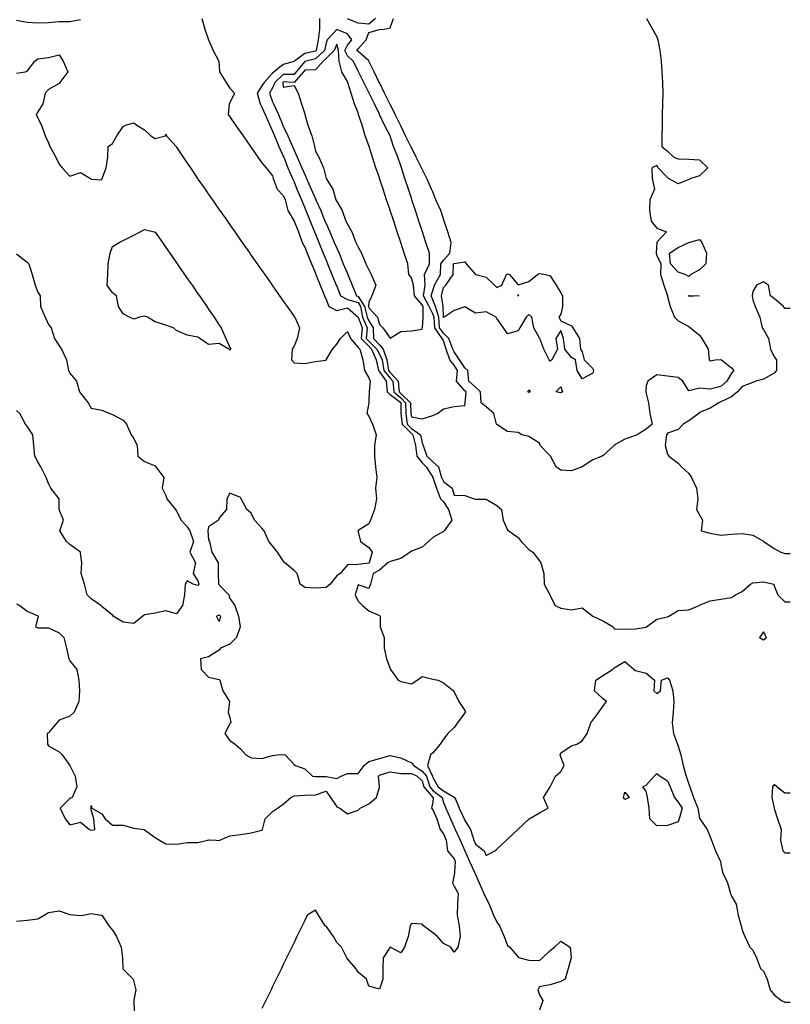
# Model space of a CAD drawing. Header units: metres. Extents: x 2681030 to 2681330, y 1246000 to 1246290.
# Drawn here: x 2681293.9 to 2681330, y 1246076.57 to 1246122.69 of the extents above; entities that cross this region are included whole.
import ezdxf

# ---------------------------------------------------------------- set-up
doc = ezdxf.new("R2010")
doc.units = ezdxf.units.M
doc.layers.add('BASIS_HOEHENLINIEN', color=8, linetype='Continuous')

msp = doc.modelspace()

# ---------------------------------------------------------------- linework, layer by layer
at = {"layer": 'BASIS_HOEHENLINIEN'}
for points in [[(2681302.439, 1246122.75, 0), (2681302.576, 1246122.25, 0), (2681302.746, 1246121.75, 0), (2681302.75, 1246121.744, 0), (2681302.963, 1246121.25, 0), (2681303.232, 1246120.75, 0), (2681303.25, 1246120.525, 0), (2681303.264, 1246120.25, 0), (2681303.568, 1246119.75, 0), (2681303.75, 1246119.479, 0), (2681303.956, 1246119.25, 0), (2681303.75, 1246118.797, 0), (2681303.719, 1246118.75, 0), (2681303.668, 1246118.25, 0), (2681303.75, 1246118.132, 0), (2681304.016, 1246117.75, 0), (2681304.25, 1246117.415, 0), (2681304.365, 1246117.25, 0), (2681304.713, 1246116.75, 0), (2681304.75, 1246116.697, 0), (2681305.062, 1246116.25, 0), (2681305.25, 1246115.98, 0), (2681305.451, 1246115.75, 0), (2681305.75, 1246115.37, 0), (2681305.774, 1246115.25, 0), (2681305.965, 1246114.75, 0), (2681306.25, 1246114.458, 0), (2681306.331, 1246114.25, 0), (2681306.46, 1246113.75, 0), (2681306.75, 1246113.257, 0), (2681306.753, 1246113.25, 0), (2681306.957, 1246112.75, 0), (2681307.128, 1246112.25, 0), (2681307.25, 1246112.033, 0), (2681307.366, 1246111.75, 0), (2681307.57, 1246111.25, 0), (2681307.75, 1246110.809, 0), (2681307.774, 1246110.75, 0), (2681307.978, 1246110.25, 0), (2681308.183, 1246109.75, 0), (2681308.25, 1246109.585, 0), (2681308.387, 1246109.25, 0), (2681308.75, 1246109.065, 0), (2681309.25, 1246109.197, 0), (2681309.75, 1246108.755, 0), (2681309.751, 1246108.75, 0), (2681309.947, 1246108.25, 0), (2681309.893, 1246107.75, 0), (2681310.25, 1246107.391, 0), (2681310.387, 1246107.25, 0), (2681310.603, 1246106.75, 0), (2681310.704, 1246106.25, 0), (2681310.75, 1246106.196, 0), (2681311.065, 1246105.75, 0), (2681311.119, 1246105.25, 0), (2681311.25, 1246105.131, 0), (2681311.75, 1246104.755, 0), (2681311.755, 1246104.75, 0), (2681311.761, 1246104.25, 0), (2681311.818, 1246103.75, 0), (2681312.25, 1246103.298, 0), (2681312.319, 1246103.25, 0), (2681312.444, 1246102.75, 0), (2681312.511, 1246102.25, 0), (2681312.75, 1246101.932, 0), (2681312.939, 1246101.75, 0), (2681313.25, 1246101.258, 0), (2681313.254, 1246101.25, 0), (2681313.42, 1246100.75, 0), (2681313.616, 1246100.25, 0), (2681313.75, 1246100.097, 0), (2681313.987, 1246099.75, 0), (2681314.138, 1246099.25, 0), (2681313.789, 1246098.75, 0), (2681313.75, 1246098.714, 0), (2681313.25, 1246098.434, 0), (2681313.05, 1246098.25, 0), (2681312.75, 1246097.976, 0), (2681312.25, 1246097.791, 0), (2681312.187, 1246097.75, 0), (2681311.75, 1246097.457, 0), (2681311.25, 1246097.304, 0), (2681311.153, 1246097.25, 0), (2681310.75, 1246096.91, 0), (2681310.46, 1246096.75, 0), (2681310.331, 1246096.25, 0), (2681310.25, 1246096.042, 0), (2681309.75, 1246096.219, 0), (2681309.616, 1246095.75, 0), (2681309.75, 1246095.444, 0), (2681309.964, 1246095.25, 0), (2681310.25, 1246095.002, 0), (2681310.75, 1246094.782, 0), (2681310.779, 1246094.75, 0), (2681310.789, 1246094.25, 0), (2681310.969, 1246093.75, 0), (2681310.975, 1246093.25, 0), (2681311.077, 1246092.75, 0), (2681311.25, 1246092.296, 0), (2681311.267, 1246092.25, 0), (2681311.636, 1246091.75, 0), (2681311.75, 1246091.696, 0), (2681312.25, 1246091.586, 0), (2681312.512, 1246091.75, 0), (2681312.75, 1246091.921, 0), (2681313.25, 1246091.792, 0), (2681313.498, 1246091.75, 0), (2681313.75, 1246091.63, 0), (2681314.216, 1246091.25, 0), (2681314.25, 1246091.201, 0), (2681314.465, 1246090.75, 0), (2681314.75, 1246090.328, 0), (2681314.777, 1246090.25, 0), (2681314.75, 1246090.226, 0), (2681314.411, 1246089.75, 0), (2681314.25, 1246089.526, 0), (2681313.962, 1246089.25, 0), (2681313.75, 1246088.983, 0), (2681313.594, 1246088.75, 0), (2681313.25, 1246088.34, 0), (2681313.152, 1246088.25, 0), (2681313.007, 1246087.75, 0), (2681313.232, 1246087.25, 0), (2681313.25, 1246087.189, 0), (2681313.497, 1246086.75, 0), (2681313.75, 1246086.566, 0), (2681314.25, 1246086.276, 0), (2681314.279, 1246086.25, 0), (2681314.495, 1246085.75, 0), (2681314.719, 1246085.25, 0), (2681314.75, 1246085.182, 0), (2681315.025, 1246084.75, 0), (2681315.167, 1246084.25, 0), (2681315.25, 1246084.066, 0), (2681315.659, 1246083.75, 0), (2681315.75, 1246083.536, 0), (2681316.155, 1246083.75, 0), (2681316.25, 1246083.831, 0), (2681316.697, 1246084.25, 0), (2681316.75, 1246084.299, 0), (2681317.232, 1246084.75, 0), (2681317.25, 1246084.767, 0), (2681317.75, 1246085.234, 0), (2681317.767, 1246085.25, 0), (2681318.25, 1246085.539, 0), (2681318.657, 1246085.75, 0), (2681318.436, 1246086.25, 0), (2681318.745, 1246086.75, 0), (2681318.75, 1246086.755, 0), (2681318.994, 1246087.25, 0), (2681319.25, 1246087.479, 0), (2681319.401, 1246087.75, 0), (2681319.25, 1246088.161, 0), (2681319.222, 1246088.25, 0), (2681319.25, 1246088.346, 0), (2681319.75, 1246088.681, 0), (2681320.004, 1246088.75, 0), (2681320.25, 1246088.903, 0), (2681320.485, 1246089.25, 0), (2681320.655, 1246089.75, 0), (2681320.75, 1246089.873, 0), (2681321.03, 1246090.25, 0), (2681321.25, 1246090.562, 0), (2681321.385, 1246090.75, 0), (2681321.25, 1246090.865, 0), (2681320.828, 1246091.25, 0), (2681320.89, 1246091.75, 0), (2681321.25, 1246091.982, 0), (2681321.678, 1246092.25, 0), (2681321.75, 1246092.328, 0), (2681322.25, 1246092.626, 0), (2681322.684, 1246092.25, 0), (2681322.75, 1246092.199, 0), (2681323.25, 1246092.075, 0), (2681323.642, 1246091.75, 0), (2681323.607, 1246091.25, 0), (2681323.75, 1246091.13, 0), (2681323.925, 1246091.25, 0), (2681323.967, 1246091.75, 0), (2681324.25, 1246091.855, 0), (2681324.335, 1246091.75, 0), (2681324.492, 1246091.25, 0), (2681324.541, 1246090.75, 0), (2681324.511, 1246090.25, 0), (2681324.466, 1246089.75, 0), (2681324.525, 1246089.25, 0), (2681324.71, 1246088.75, 0), (2681324.75, 1246088.662, 0), (2681324.877, 1246088.25, 0), (2681324.984, 1246087.75, 0), (2681325.127, 1246087.25, 0), (2681325.25, 1246086.874, 0), (2681325.29, 1246086.75, 0), (2681325.472, 1246086.25, 0), (2681325.67, 1246085.75, 0), (2681325.75, 1246085.297, 0), (2681325.766, 1246085.25, 0), (2681326.11, 1246084.75, 0), (2681326.25, 1246084.417, 0), (2681326.312, 1246084.25, 0), (2681326.494, 1246083.75, 0), (2681326.733, 1246083.25, 0), (2681326.75, 1246083.132, 0), (2681326.822, 1246082.75, 0), (2681327.057, 1246082.25, 0), (2681327.194, 1246081.75, 0), (2681327.25, 1246081.64, 0), (2681327.456, 1246081.25, 0), (2681327.56, 1246080.75, 0), (2681327.697, 1246080.25, 0), (2681327.75, 1246080.044, 0), (2681327.863, 1246079.75, 0), (2681328.109, 1246079.25, 0), (2681328.25, 1246079.103, 0), (2681328.419, 1246078.75, 0), (2681328.601, 1246078.25, 0), (2681328.75, 1246078.115, 0), (2681328.913, 1246077.75, 0), (2681329.061, 1246077.25, 0), (2681329.25, 1246077.005, 0), (2681329.592, 1246076.75, 0), (2681329.75, 1246076.67, 0), (2681330, 1246076.67, 0)], [(2681307.937, 1246122.75, 0), (2681307.945, 1246122.25, 0), (2681307.888, 1246121.75, 0), (2681307.791, 1246121.25, 0), (2681307.75, 1246121.211, 0), (2681307.25, 1246121.111, 0), (2681306.766, 1246120.75, 0), (2681306.75, 1246120.727, 0), (2681306.25, 1246120.59, 0), (2681305.826, 1246120.25, 0), (2681305.75, 1246120.184, 0), (2681305.357, 1246119.75, 0), (2681305.25, 1246119.585, 0), (2681305.017, 1246119.25, 0), (2681305.169, 1246118.75, 0), (2681305.25, 1246118.595, 0), (2681305.402, 1246118.25, 0), (2681305.611, 1246117.75, 0), (2681305.75, 1246117.462, 0), (2681305.844, 1246117.25, 0), (2681306.041, 1246116.75, 0), (2681306.25, 1246116.304, 0), (2681306.273, 1246116.25, 0), (2681306.466, 1246115.75, 0), (2681306.687, 1246115.25, 0), (2681306.75, 1246115.095, 0), (2681306.885, 1246114.75, 0), (2681307.095, 1246114.25, 0), (2681307.25, 1246113.871, 0), (2681307.299, 1246113.75, 0), (2681307.504, 1246113.25, 0), (2681307.708, 1246112.75, 0), (2681307.75, 1246112.648, 0), (2681307.912, 1246112.25, 0), (2681308.117, 1246111.75, 0), (2681308.25, 1246111.424, 0), (2681308.321, 1246111.25, 0), (2681308.525, 1246110.75, 0), (2681308.73, 1246110.25, 0), (2681308.75, 1246110.2, 0), (2681308.934, 1246109.75, 0), (2681309.25, 1246109.59, 0), (2681309.75, 1246109.44, 0), (2681309.871, 1246109.25, 0), (2681309.963, 1246108.75, 0), (2681310.174, 1246108.25, 0), (2681310.137, 1246107.75, 0), (2681310.25, 1246107.636, 0), (2681310.626, 1246107.25, 0), (2681310.75, 1246107.028, 0), (2681310.887, 1246106.75, 0), (2681310.952, 1246106.25, 0), (2681311.25, 1246105.895, 0), (2681311.384, 1246105.75, 0), (2681311.424, 1246105.25, 0), (2681311.75, 1246104.969, 0), (2681311.98, 1246104.75, 0), (2681311.995, 1246104.25, 0), (2681312.054, 1246103.75, 0), (2681312.25, 1246103.546, 0), (2681312.673, 1246103.25, 0), (2681312.75, 1246102.863, 0), (2681312.795, 1246102.75, 0), (2681312.969, 1246102.25, 0), (2681313.25, 1246101.98, 0), (2681313.522, 1246101.75, 0), (2681313.663, 1246101.25, 0), (2681313.75, 1246101.057, 0), (2681314.166, 1246100.75, 0), (2681314.25, 1246100.412, 0), (2681314.75, 1246100.403, 0), (2681315.195, 1246100.25, 0), (2681315.25, 1246100.225, 0), (2681315.75, 1246100.232, 0), (2681316.25, 1246099.935, 0), (2681316.465, 1246099.75, 0), (2681316.541, 1246099.25, 0), (2681316.75, 1246098.798, 0), (2681316.812, 1246098.75, 0), (2681317.25, 1246098.441, 0), (2681317.389, 1246098.25, 0), (2681317.75, 1246097.869, 0), (2681317.939, 1246097.75, 0), (2681318.25, 1246097.338, 0), (2681318.308, 1246097.25, 0), (2681318.455, 1246096.75, 0), (2681318.47, 1246096.25, 0), (2681318.734, 1246095.75, 0), (2681318.75, 1246095.709, 0), (2681318.977, 1246095.25, 0), (2681319.25, 1246095.126, 0), (2681319.75, 1246095.051, 0), (2681320.25, 1246095.133, 0), (2681320.75, 1246094.753, 0), (2681320.754, 1246094.75, 0), (2681321.25, 1246094.513, 0), (2681321.698, 1246094.25, 0), (2681321.75, 1246094.163, 0), (2681322.25, 1246094.136, 0), (2681322.75, 1246094.16, 0), (2681323.25, 1246094.233, 0), (2681323.269, 1246094.25, 0), (2681323.75, 1246094.602, 0), (2681324.25, 1246094.717, 0), (2681324.306, 1246094.75, 0), (2681324.75, 1246095.015, 0), (2681325.25, 1246095.053, 0), (2681325.734, 1246095.25, 0), (2681325.75, 1246095.263, 0), (2681326.25, 1246095.463, 0), (2681326.75, 1246095.548, 0), (2681327.25, 1246095.625, 0), (2681327.435, 1246095.75, 0), (2681327.75, 1246095.903, 0), (2681328.13, 1246096.25, 0), (2681328.25, 1246096.312, 0), (2681328.75, 1246096.361, 0), (2681329.225, 1246096.25, 0), (2681329.25, 1246096.172, 0), (2681329.413, 1246095.75, 0), (2681329.75, 1246095.413, 0), (2681330, 1246095.413, 0)], [(2681310.575, 1246122.75, 0), (2681310.25, 1246122.474, 0), (2681309.75, 1246122.532, 0), (2681309.25, 1246122.725, 0)], [(2681323.258, 1246122.75, 0), (2681323.541, 1246122.25, 0), (2681323.75, 1246121.881, 0), (2681323.788, 1246121.75, 0), (2681323.884, 1246121.25, 0), (2681323.945, 1246120.75, 0), (2681323.987, 1246120.25, 0), (2681324.018, 1246119.75, 0), (2681324.022, 1246119.25, 0), (2681324.013, 1246118.75, 0), (2681324.004, 1246118.25, 0), (2681323.995, 1246117.75, 0), (2681323.985, 1246117.25, 0), (2681323.976, 1246116.75, 0), (2681324.25, 1246116.525, 0), (2681324.546, 1246116.25, 0), (2681324.75, 1246116.175, 0), (2681325.25, 1246116.155, 0), (2681325.75, 1246116.123, 0), (2681326.141, 1246115.75, 0), (2681325.75, 1246115.376, 0), (2681325.339, 1246115.25, 0), (2681325.25, 1246115.202, 0), (2681324.75, 1246114.999, 0), (2681324.297, 1246115.25, 0), (2681324.25, 1246115.296, 0), (2681323.809, 1246115.75, 0), (2681323.75, 1246115.854, 0), (2681323.509, 1246115.75, 0), (2681323.532, 1246115.25, 0), (2681323.633, 1246114.75, 0), (2681323.418, 1246114.25, 0), (2681323.404, 1246113.75, 0), (2681323.476, 1246113.25, 0), (2681323.75, 1246112.917, 0), (2681324.204, 1246112.75, 0), (2681323.75, 1246112.263, 0), (2681323.746, 1246112.25, 0), (2681323.723, 1246111.75, 0), (2681323.75, 1246111.641, 0), (2681323.94, 1246111.25, 0), (2681323.924, 1246110.75, 0), (2681324.075, 1246110.25, 0), (2681324.242, 1246109.75, 0), (2681324.25, 1246109.723, 0), (2681324.368, 1246109.25, 0), (2681324.578, 1246108.75, 0), (2681324.75, 1246108.587, 0), (2681325.25, 1246108.321, 0), (2681325.323, 1246108.25, 0), (2681325.75, 1246107.912, 0), (2681325.849, 1246107.75, 0), (2681326.158, 1246107.25, 0), (2681326.203, 1246106.75, 0), (2681326.25, 1246106.714, 0), (2681326.477, 1246106.75, 0), (2681326.75, 1246106.776, 0), (2681326.782, 1246106.75, 0), (2681327.25, 1246106.385, 0), (2681327.359, 1246106.25, 0), (2681327.25, 1246106.129, 0), (2681327.028, 1246105.75, 0), (2681326.75, 1246105.509, 0), (2681326.25, 1246105.375, 0), (2681325.75, 1246105.436, 0), (2681325.25, 1246105.299, 0), (2681324.972, 1246105.75, 0), (2681324.75, 1246105.936, 0), (2681324.25, 1246105.992, 0), (2681323.75, 1246106.052, 0), (2681323.333, 1246105.75, 0), (2681323.25, 1246105.555, 0), (2681323.225, 1246105.25, 0), (2681323.25, 1246105.187, 0), (2681323.35, 1246104.75, 0), (2681323.415, 1246104.25, 0), (2681323.522, 1246103.75, 0), (2681323.25, 1246103.506, 0), (2681322.824, 1246103.25, 0), (2681322.75, 1246103.209, 0), (2681322.25, 1246103.048, 0), (2681321.75, 1246102.757, 0), (2681321.742, 1246102.75, 0), (2681321.25, 1246102.288, 0), (2681321.193, 1246102.25, 0), (2681320.75, 1246102.067, 0), (2681320.257, 1246101.75, 0), (2681320.25, 1246101.745, 0), (2681319.75, 1246101.551, 0), (2681319.25, 1246101.585, 0), (2681319.028, 1246101.75, 0), (2681318.767, 1246102.25, 0), (2681318.75, 1246102.264, 0), (2681318.283, 1246102.75, 0), (2681318.25, 1246102.849, 0), (2681317.75, 1246103.165, 0), (2681317.424, 1246103.25, 0), (2681317.25, 1246103.352, 0), (2681316.75, 1246103.399, 0), (2681316.25, 1246103.724, 0), (2681316.233, 1246103.75, 0), (2681316.107, 1246104.25, 0), (2681315.75, 1246104.549, 0), (2681315.521, 1246104.75, 0), (2681315.49, 1246105.25, 0), (2681315.25, 1246105.481, 0), (2681314.934, 1246105.75, 0), (2681314.898, 1246106.25, 0), (2681314.75, 1246106.379, 0), (2681314.507, 1246106.75, 0), (2681314.25, 1246107.129, 0), (2681314.185, 1246107.25, 0), (2681314.005, 1246107.75, 0), (2681313.75, 1246108.004, 0), (2681313.566, 1246108.25, 0), (2681313.534, 1246108.75, 0), (2681313.379, 1246109.25, 0), (2681313.25, 1246109.575, 0), (2681313.177, 1246109.75, 0), (2681313.25, 1246110.002, 0), (2681313.335, 1246110.25, 0), (2681313.615, 1246110.75, 0), (2681313.629, 1246111.25, 0), (2681313.75, 1246111.432, 0), (2681314.046, 1246111.75, 0), (2681314.116, 1246112.25, 0), (2681313.952, 1246112.75, 0), (2681313.785, 1246113.25, 0), (2681313.75, 1246113.363, 0), (2681313.622, 1246113.75, 0), (2681313.402, 1246114.25, 0), (2681313.25, 1246114.634, 0), (2681313.198, 1246114.75, 0), (2681312.965, 1246115.25, 0), (2681312.75, 1246115.686, 0), (2681312.716, 1246115.75, 0), (2681312.472, 1246116.25, 0), (2681312.25, 1246116.701, 0), (2681312.226, 1246116.75, 0), (2681311.979, 1246117.25, 0), (2681311.75, 1246117.715, 0), (2681311.733, 1246117.75, 0), (2681311.487, 1246118.25, 0), (2681311.25, 1246118.73, 0), (2681311.24, 1246118.75, 0), (2681310.994, 1246119.25, 0), (2681310.75, 1246119.745, 0), (2681310.747, 1246119.75, 0), (2681310.501, 1246120.25, 0), (2681310.259, 1246120.75, 0), (2681310.25, 1246120.76, 0), (2681309.75, 1246121.201, 0), (2681309.695, 1246121.25, 0), (2681309.75, 1246121.325, 0), (2681310.138, 1246121.75, 0), (2681310.25, 1246122.096, 0), (2681310.75, 1246122.227, 0), (2681310.973, 1246122.25, 0), (2681311.25, 1246122.311, 0), (2681311.406, 1246122.75, 0)], [(2681293.75, 1246122.663, 0), (2681294.25, 1246122.567, 0), (2681294.75, 1246122.538, 0), (2681295.25, 1246122.551, 0), (2681295.75, 1246122.598, 0), (2681296.25, 1246122.613, 0), (2681296.75, 1246122.693, 0)], [(2681313.25, 1246104.156, 0), (2681313.472, 1246104.25, 0), (2681313.75, 1246104.466, 0), (2681314.25, 1246104.57, 0), (2681314.75, 1246104.625, 0), (2681314.766, 1246104.75, 0), (2681314.81, 1246105.25, 0), (2681314.75, 1246105.304, 0), (2681314.36, 1246105.75, 0), (2681314.403, 1246106.25, 0), (2681314.25, 1246106.504, 0), (2681314.047, 1246106.75, 0), (2681313.881, 1246107.25, 0), (2681313.75, 1246107.654, 0), (2681313.693, 1246107.75, 0), (2681313.355, 1246108.25, 0), (2681313.319, 1246108.75, 0), (2681313.25, 1246108.918, 0), (2681313.076, 1246109.25, 0), (2681312.811, 1246109.75, 0), (2681312.9, 1246110.25, 0), (2681312.86, 1246110.75, 0), (2681313.096, 1246111.25, 0), (2681313.098, 1246111.75, 0), (2681312.933, 1246112.25, 0), (2681312.768, 1246112.75, 0), (2681312.75, 1246112.805, 0), (2681312.603, 1246113.25, 0), (2681312.439, 1246113.75, 0), (2681312.274, 1246114.25, 0), (2681312.25, 1246114.323, 0), (2681312.109, 1246114.75, 0), (2681311.945, 1246115.25, 0), (2681311.78, 1246115.75, 0), (2681311.75, 1246115.841, 0), (2681311.615, 1246116.25, 0), (2681311.415, 1246116.75, 0), (2681311.253, 1246117.25, 0), (2681311.25, 1246117.256, 0), (2681310.992, 1246117.75, 0), (2681310.76, 1246118.25, 0), (2681310.75, 1246118.271, 0), (2681310.514, 1246118.75, 0), (2681310.267, 1246119.25, 0), (2681310.25, 1246119.285, 0), (2681310.021, 1246119.75, 0), (2681309.775, 1246120.25, 0), (2681309.75, 1246120.3, 0), (2681309.528, 1246120.75, 0), (2681309.25, 1246121, 0), (2681309.133, 1246121.25, 0), (2681309.25, 1246121.492, 0), (2681309.459, 1246121.75, 0), (2681309.25, 1246122.023, 0), (2681308.75, 1246122.231, 0), (2681308.302, 1246121.75, 0), (2681308.25, 1246121.584, 0), (2681308.175, 1246121.25, 0), (2681307.75, 1246120.852, 0), (2681307.315, 1246120.75, 0), (2681307.25, 1246120.733, 0), (2681306.859, 1246120.25, 0), (2681306.75, 1246120.128, 0), (2681306.25, 1246120.122, 0), (2681305.846, 1246119.75, 0), (2681305.75, 1246119.491, 0), (2681305.606, 1246119.25, 0), (2681305.75, 1246118.845, 0), (2681305.791, 1246118.75, 0), (2681306.031, 1246118.25, 0), (2681306.229, 1246117.75, 0), (2681306.25, 1246117.701, 0), (2681306.468, 1246117.25, 0), (2681306.673, 1246116.75, 0), (2681306.75, 1246116.571, 0), (2681306.903, 1246116.25, 0), (2681307.117, 1246115.75, 0), (2681307.25, 1246115.434, 0), (2681307.337, 1246115.25, 0), (2681307.559, 1246114.75, 0), (2681307.75, 1246114.291, 0), (2681307.769, 1246114.25, 0), (2681308, 1246113.75, 0), (2681308.202, 1246113.25, 0), (2681308.25, 1246113.149, 0), (2681308.433, 1246112.75, 0), (2681308.633, 1246112.25, 0), (2681308.75, 1246111.991, 0), (2681308.86, 1246111.75, 0), (2681309.058, 1246111.25, 0), (2681309.25, 1246110.808, 0), (2681309.279, 1246110.75, 0), (2681309.479, 1246110.25, 0), (2681309.685, 1246109.75, 0), (2681309.75, 1246109.725, 0), (2681310.053, 1246109.25, 0), (2681310.175, 1246108.75, 0), (2681310.25, 1246108.578, 0), (2681310.459, 1246108.25, 0), (2681310.473, 1246107.75, 0), (2681310.75, 1246107.46, 0), (2681310.929, 1246107.25, 0), (2681311.1, 1246106.75, 0), (2681311.174, 1246106.25, 0), (2681311.25, 1246106.16, 0), (2681311.629, 1246105.75, 0), (2681311.673, 1246105.25, 0), (2681311.75, 1246105.184, 0), (2681312.205, 1246104.75, 0), (2681312.23, 1246104.25, 0), (2681312.25, 1246104.083, 0), (2681312.75, 1246103.994, 0), (2681313.25, 1246104.156, 0)], [(2681312.75, 1246108.186, 0), (2681312.776, 1246108.25, 0), (2681312.801, 1246108.75, 0), (2681312.799, 1246109.25, 0), (2681312.75, 1246109.338, 0), (2681312.388, 1246109.75, 0), (2681312.355, 1246110.25, 0), (2681312.25, 1246110.595, 0), (2681312.137, 1246110.75, 0), (2681312.077, 1246111.25, 0), (2681311.914, 1246111.75, 0), (2681311.75, 1246112.248, 0), (2681311.749, 1246112.25, 0), (2681311.579, 1246112.75, 0), (2681311.42, 1246113.25, 0), (2681311.255, 1246113.75, 0), (2681311.25, 1246113.766, 0), (2681311.082, 1246114.25, 0), (2681310.926, 1246114.75, 0), (2681310.761, 1246115.25, 0), (2681310.75, 1246115.284, 0), (2681310.584, 1246115.75, 0), (2681310.432, 1246116.25, 0), (2681310.267, 1246116.75, 0), (2681310.25, 1246116.802, 0), (2681310.087, 1246117.25, 0), (2681309.938, 1246117.75, 0), (2681309.773, 1246118.25, 0), (2681309.75, 1246118.32, 0), (2681309.59, 1246118.75, 0), (2681309.431, 1246119.25, 0), (2681309.269, 1246119.75, 0), (2681309.25, 1246119.791, 0), (2681308.986, 1246120.25, 0), (2681308.863, 1246120.75, 0), (2681308.83, 1246121.25, 0), (2681308.75, 1246121.55, 0), (2681308.626, 1246121.25, 0), (2681308.25, 1246120.873, 0), (2681308.116, 1246120.75, 0), (2681307.75, 1246120.337, 0), (2681307.25, 1246120.321, 0), (2681307.192, 1246120.25, 0), (2681306.75, 1246119.753, 0), (2681306.25, 1246119.774, 0), (2681306.224, 1246119.75, 0), (2681306.25, 1246119.533, 0), (2681306.75, 1246119.615, 0), (2681306.952, 1246119.25, 0), (2681307.107, 1246118.75, 0), (2681307.25, 1246118.288, 0), (2681307.262, 1246118.25, 0), (2681307.404, 1246117.75, 0), (2681307.593, 1246117.25, 0), (2681307.709, 1246116.75, 0), (2681307.75, 1246116.525, 0), (2681307.92, 1246116.25, 0), (2681308.136, 1246115.75, 0), (2681308.25, 1246115.251, 0), (2681308.251, 1246115.25, 0), (2681308.571, 1246114.75, 0), (2681308.717, 1246114.25, 0), (2681308.75, 1246114.18, 0), (2681309.012, 1246113.75, 0), (2681309.185, 1246113.25, 0), (2681309.25, 1246113.11, 0), (2681309.459, 1246112.75, 0), (2681309.652, 1246112.25, 0), (2681309.75, 1246112.041, 0), (2681309.911, 1246111.75, 0), (2681310.119, 1246111.25, 0), (2681310.25, 1246110.971, 0), (2681310.367, 1246110.75, 0), (2681310.587, 1246110.25, 0), (2681310.397, 1246109.75, 0), (2681310.25, 1246109.461, 0), (2681310.235, 1246109.25, 0), (2681310.25, 1246109.193, 0), (2681310.66, 1246108.75, 0), (2681310.75, 1246108.413, 0), (2681310.917, 1246108.25, 0), (2681311.25, 1246107.775, 0), (2681311.75, 1246108.085, 0), (2681312.25, 1246108.117, 0), (2681312.75, 1246108.186, 0)], [(2681293.75, 1246120.18, 0), (2681294.154, 1246120.25, 0), (2681294.25, 1246120.286, 0), (2681294.609, 1246120.75, 0), (2681294.75, 1246120.854, 0), (2681295.25, 1246120.919, 0), (2681295.75, 1246121.051, 0), (2681295.943, 1246120.75, 0), (2681296.151, 1246120.25, 0), (2681295.776, 1246119.75, 0), (2681295.75, 1246119.706, 0), (2681295.25, 1246119.418, 0), (2681295.089, 1246119.25, 0), (2681294.978, 1246118.75, 0), (2681294.75, 1246118.376, 0), (2681294.668, 1246118.25, 0), (2681294.75, 1246118.075, 0), (2681294.917, 1246117.75, 0), (2681295.092, 1246117.25, 0), (2681295.25, 1246116.918, 0), (2681295.319, 1246116.75, 0), (2681295.588, 1246116.25, 0), (2681295.75, 1246115.924, 0), (2681295.896, 1246115.75, 0), (2681296.25, 1246115.354, 0), (2681296.75, 1246115.531, 0), (2681297.21, 1246115.25, 0), (2681297.25, 1246115.215, 0), (2681297.75, 1246115.196, 0), (2681297.771, 1246115.25, 0), (2681297.953, 1246115.75, 0), (2681298.026, 1246116.25, 0), (2681298.049, 1246116.75, 0), (2681298.25, 1246116.89, 0), (2681298.446, 1246117.25, 0), (2681298.75, 1246117.689, 0), (2681298.861, 1246117.75, 0), (2681299.25, 1246117.864, 0), (2681299.386, 1246117.75, 0), (2681299.75, 1246117.534, 0), (2681300.037, 1246117.25, 0), (2681300.25, 1246117.121, 0), (2681300.725, 1246117.25, 0), (2681300.75, 1246117.33, 0), (2681300.776, 1246117.25, 0), (2681301.224, 1246116.75, 0), (2681301.25, 1246116.714, 0), (2681301.56, 1246116.25, 0), (2681301.75, 1246115.965, 0), (2681301.903, 1246115.75, 0), (2681302.229, 1246115.25, 0), (2681302.25, 1246115.219, 0), (2681302.587, 1246114.75, 0), (2681302.75, 1246114.503, 0), (2681302.927, 1246114.25, 0), (2681303.25, 1246113.79, 0), (2681303.277, 1246113.75, 0), (2681303.628, 1246113.25, 0), (2681303.75, 1246113.076, 0), (2681303.979, 1246112.75, 0), (2681304.25, 1246112.363, 0), (2681304.327, 1246112.25, 0), (2681304.68, 1246111.75, 0), (2681304.75, 1246111.65, 0), (2681305.028, 1246111.25, 0), (2681305.25, 1246110.935, 0), (2681305.377, 1246110.75, 0), (2681305.731, 1246110.25, 0), (2681305.75, 1246110.223, 0), (2681306.078, 1246109.75, 0), (2681306.25, 1246109.505, 0), (2681306.426, 1246109.25, 0), (2681306.75, 1246108.794, 0), (2681306.789, 1246108.75, 0), (2681307.008, 1246108.25, 0), (2681306.904, 1246107.75, 0), (2681306.75, 1246107.392, 0), (2681306.658, 1246107.25, 0), (2681306.628, 1246106.75, 0), (2681306.75, 1246106.616, 0), (2681307.25, 1246106.592, 0), (2681307.75, 1246106.677, 0), (2681308.25, 1246106.744, 0), (2681308.253, 1246106.75, 0), (2681308.558, 1246107.25, 0), (2681308.75, 1246107.483, 0), (2681308.925, 1246107.75, 0), (2681309.25, 1246108.077, 0), (2681309.391, 1246107.75, 0), (2681309.75, 1246107.342, 0), (2681309.84, 1246107.25, 0), (2681309.971, 1246106.75, 0), (2681310.051, 1246106.25, 0), (2681310.25, 1246105.912, 0), (2681310.319, 1246105.75, 0), (2681310.269, 1246105.25, 0), (2681310.25, 1246104.8, 0), (2681310.248, 1246104.75, 0), (2681310.167, 1246104.25, 0), (2681310.25, 1246104.112, 0), (2681310.432, 1246103.75, 0), (2681310.597, 1246103.25, 0), (2681310.515, 1246102.75, 0), (2681310.517, 1246102.25, 0), (2681310.567, 1246101.75, 0), (2681310.623, 1246101.25, 0), (2681310.572, 1246100.75, 0), (2681310.612, 1246100.25, 0), (2681310.516, 1246099.75, 0), (2681310.337, 1246099.25, 0), (2681310.25, 1246099.072, 0), (2681309.75, 1246098.765, 0), (2681309.737, 1246098.75, 0), (2681309.75, 1246098.706, 0), (2681309.871, 1246098.25, 0), (2681310.25, 1246097.969, 0), (2681310.41, 1246097.75, 0), (2681310.278, 1246097.25, 0), (2681310.25, 1246097.231, 0), (2681309.75, 1246097.174, 0), (2681309.25, 1246097.15, 0), (2681308.908, 1246096.75, 0), (2681308.75, 1246096.635, 0), (2681308.448, 1246096.25, 0), (2681308.25, 1246096.095, 0), (2681307.75, 1246096.056, 0), (2681307.25, 1246096.099, 0), (2681307.046, 1246096.25, 0), (2681306.9, 1246096.75, 0), (2681306.75, 1246096.89, 0), (2681306.327, 1246097.25, 0), (2681306.25, 1246097.341, 0), (2681305.984, 1246097.75, 0), (2681305.75, 1246098.05, 0), (2681305.566, 1246098.25, 0), (2681305.357, 1246098.75, 0), (2681305.25, 1246098.867, 0), (2681304.9, 1246099.25, 0), (2681304.75, 1246099.579, 0), (2681304.537, 1246099.75, 0), (2681304.282, 1246100.25, 0), (2681304.25, 1246100.306, 0), (2681303.75, 1246100.508, 0), (2681303.597, 1246100.25, 0), (2681303.584, 1246099.75, 0), (2681303.25, 1246099.356, 0), (2681303.208, 1246099.25, 0), (2681302.75, 1246098.927, 0), (2681302.715, 1246098.75, 0), (2681302.75, 1246098.329, 0), (2681302.787, 1246098.25, 0), (2681302.901, 1246097.75, 0), (2681303.196, 1246097.25, 0), (2681303.2, 1246096.75, 0), (2681303.218, 1246096.25, 0), (2681303.25, 1246096.213, 0), (2681303.697, 1246095.75, 0), (2681303.75, 1246095.574, 0), (2681303.971, 1246095.25, 0), (2681304.156, 1246094.75, 0), (2681304.232, 1246094.25, 0), (2681304.056, 1246093.75, 0), (2681303.75, 1246093.445, 0), (2681303.309, 1246093.25, 0), (2681303.25, 1246093.152, 0), (2681302.75, 1246092.846, 0), (2681302.37, 1246092.75, 0), (2681302.403, 1246092.25, 0), (2681302.75, 1246091.886, 0), (2681303.25, 1246091.785, 0), (2681303.275, 1246091.75, 0), (2681303.411, 1246091.25, 0), (2681303.734, 1246090.75, 0), (2681303.662, 1246090.25, 0), (2681303.75, 1246090.004, 0), (2681303.788, 1246089.75, 0), (2681303.75, 1246089.71, 0), (2681303.504, 1246089.25, 0), (2681303.75, 1246088.92, 0), (2681303.992, 1246088.75, 0), (2681304.25, 1246088.533, 0), (2681304.487, 1246088.25, 0), (2681304.75, 1246088.118, 0), (2681305.25, 1246088.079, 0), (2681305.75, 1246088.226, 0), (2681305.964, 1246088.25, 0), (2681306.25, 1246088.274, 0), (2681306.334, 1246088.25, 0), (2681306.75, 1246087.795, 0), (2681306.827, 1246087.75, 0), (2681307.25, 1246087.593, 0), (2681307.621, 1246087.25, 0), (2681307.75, 1246087.231, 0), (2681308.25, 1246087.234, 0), (2681308.75, 1246087.149, 0), (2681308.967, 1246087.25, 0), (2681309.25, 1246087.379, 0), (2681309.75, 1246087.384, 0), (2681310.032, 1246087.75, 0), (2681310.25, 1246087.946, 0), (2681310.75, 1246088.088, 0), (2681311.25, 1246088.215, 0), (2681311.75, 1246088.105, 0), (2681312.25, 1246087.873, 0), (2681312.367, 1246087.75, 0), (2681312.75, 1246087.492, 0), (2681312.96, 1246087.25, 0), (2681313.108, 1246086.75, 0), (2681313.25, 1246086.585, 0), (2681313.691, 1246086.25, 0), (2681313.75, 1246086.022, 0), (2681313.857, 1246085.75, 0), (2681314.081, 1246085.25, 0), (2681314.25, 1246084.872, 0), (2681314.305, 1246084.75, 0), (2681314.529, 1246084.25, 0), (2681314.75, 1246083.756, 0), (2681314.753, 1246083.75, 0), (2681314.977, 1246083.25, 0), (2681315.201, 1246082.75, 0), (2681315.25, 1246082.64, 0), (2681315.425, 1246082.25, 0), (2681315.648, 1246081.75, 0), (2681315.75, 1246081.523, 0), (2681315.887, 1246081.25, 0), (2681316.096, 1246080.75, 0), (2681316.25, 1246080.407, 0), (2681316.382, 1246080.25, 0), (2681316.602, 1246079.75, 0), (2681316.75, 1246079.315, 0), (2681316.854, 1246079.25, 0), (2681317.25, 1246078.771, 0), (2681317.326, 1246078.75, 0), (2681317.75, 1246078.635, 0), (2681318.25, 1246078.625, 0), (2681318.395, 1246078.75, 0), (2681318.75, 1246079.082, 0), (2681318.948, 1246079.25, 0), (2681319.25, 1246079.531, 0), (2681319.691, 1246079.25, 0), (2681319.739, 1246078.75, 0), (2681319.597, 1246078.25, 0), (2681319.451, 1246077.75, 0), (2681319.25, 1246077.638, 0), (2681318.75, 1246077.484, 0), (2681318.25, 1246077.379, 0), (2681318.171, 1246077.25, 0), (2681318.25, 1246077.013, 0), (2681318.41, 1246076.75, 0), (2681318.25, 1246076.285, 0)], [(2681303.788, 1246107.25, 0), (2681303.75, 1246107.205, 0), (2681303.704, 1246107.25, 0), (2681303.25, 1246107.521, 0), (2681302.75, 1246107.481, 0), (2681302.343, 1246107.75, 0), (2681302.25, 1246107.823, 0), (2681301.75, 1246107.91, 0), (2681301.25, 1246108.13, 0), (2681301.1, 1246108.25, 0), (2681300.75, 1246108.381, 0), (2681300.25, 1246108.533, 0), (2681299.881, 1246108.75, 0), (2681299.75, 1246108.8, 0), (2681299.51, 1246108.75, 0), (2681299.25, 1246108.661, 0), (2681299.051, 1246108.75, 0), (2681298.75, 1246108.908, 0), (2681298.529, 1246109.25, 0), (2681298.432, 1246109.75, 0), (2681298.25, 1246109.899, 0), (2681298.005, 1246110.25, 0), (2681298.026, 1246110.75, 0), (2681298.048, 1246111.25, 0), (2681298.138, 1246111.75, 0), (2681298.25, 1246112.063, 0), (2681298.555, 1246112.25, 0), (2681298.75, 1246112.349, 0), (2681299.25, 1246112.603, 0), (2681299.538, 1246112.75, 0), (2681299.75, 1246112.858, 0), (2681300.2, 1246112.75, 0), (2681300.25, 1246112.734, 0), (2681300.586, 1246112.25, 0), (2681300.75, 1246112.014, 0), (2681300.933, 1246111.75, 0), (2681301.25, 1246111.294, 0), (2681301.28, 1246111.25, 0), (2681301.628, 1246110.75, 0), (2681301.75, 1246110.574, 0), (2681301.975, 1246110.25, 0), (2681302.25, 1246109.854, 0), (2681302.322, 1246109.75, 0), (2681302.669, 1246109.25, 0), (2681302.75, 1246109.134, 0), (2681303.017, 1246108.75, 0), (2681303.25, 1246108.379, 0), (2681303.337, 1246108.25, 0), (2681303.563, 1246107.75, 0), (2681303.75, 1246107.334, 0), (2681303.788, 1246107.25, 0)], [(2681325.342, 1246110.75, 0), (2681325.25, 1246110.661, 0), (2681325.073, 1246110.75, 0), (2681324.75, 1246110.859, 0), (2681324.38, 1246111.25, 0), (2681324.337, 1246111.75, 0), (2681324.75, 1246112.019, 0), (2681325.24, 1246112.25, 0), (2681325.25, 1246112.258, 0), (2681325.75, 1246112.386, 0), (2681325.849, 1246112.25, 0), (2681326.079, 1246111.75, 0), (2681326.046, 1246111.25, 0), (2681325.75, 1246110.977, 0), (2681325.342, 1246110.75, 0)], [(2681293.75, 1246111.728, 0), (2681294.25, 1246111.333, 0), (2681294.321, 1246111.25, 0), (2681294.489, 1246110.75, 0), (2681294.625, 1246110.25, 0), (2681294.75, 1246109.93, 0), (2681294.863, 1246109.75, 0), (2681294.876, 1246109.25, 0), (2681295.099, 1246108.75, 0), (2681295.25, 1246108.404, 0), (2681295.372, 1246108.25, 0), (2681295.531, 1246107.75, 0), (2681295.75, 1246107.408, 0), (2681295.862, 1246107.25, 0), (2681296.086, 1246106.75, 0), (2681296.181, 1246106.25, 0), (2681296.25, 1246106.135, 0), (2681296.562, 1246105.75, 0), (2681296.706, 1246105.25, 0), (2681296.75, 1246105.191, 0), (2681297.114, 1246104.75, 0), (2681297.25, 1246104.486, 0), (2681297.75, 1246104.398, 0), (2681298.122, 1246104.25, 0), (2681298.25, 1246104.199, 0), (2681298.75, 1246103.923, 0), (2681298.907, 1246103.75, 0), (2681299.129, 1246103.25, 0), (2681299.25, 1246103.067, 0), (2681299.405, 1246102.75, 0), (2681299.437, 1246102.25, 0), (2681299.75, 1246101.992, 0), (2681300.25, 1246101.791, 0), (2681300.28, 1246101.75, 0), (2681300.649, 1246101.25, 0), (2681300.575, 1246100.75, 0), (2681300.75, 1246100.407, 0), (2681300.8, 1246100.25, 0), (2681301.193, 1246099.75, 0), (2681301.25, 1246099.675, 0), (2681301.458, 1246099.25, 0), (2681301.75, 1246098.929, 0), (2681301.866, 1246098.75, 0), (2681302.035, 1246098.25, 0), (2681301.867, 1246097.75, 0), (2681302.143, 1246097.25, 0), (2681302.029, 1246096.75, 0), (2681302.25, 1246096.401, 0), (2681302.286, 1246096.25, 0), (2681302.25, 1246096.182, 0), (2681302.026, 1246096.25, 0), (2681301.75, 1246096.398, 0), (2681301.651, 1246096.25, 0), (2681301.613, 1246095.75, 0), (2681301.533, 1246095.25, 0), (2681301.25, 1246094.856, 0), (2681300.75, 1246095.002, 0), (2681300.25, 1246094.885, 0), (2681299.75, 1246094.811, 0), (2681299.664, 1246094.75, 0), (2681299.25, 1246094.407, 0), (2681298.75, 1246094.473, 0), (2681298.284, 1246094.75, 0), (2681298.25, 1246094.792, 0), (2681297.75, 1246095.207, 0), (2681297.698, 1246095.25, 0), (2681297.25, 1246095.56, 0), (2681297.06, 1246095.75, 0), (2681296.937, 1246096.25, 0), (2681296.782, 1246096.75, 0), (2681296.814, 1246097.25, 0), (2681296.75, 1246097.697, 0), (2681296.742, 1246097.75, 0), (2681296.25, 1246098.107, 0), (2681296.099, 1246098.25, 0), (2681295.78, 1246098.75, 0), (2681295.953, 1246099.25, 0), (2681295.752, 1246099.75, 0), (2681295.75, 1246099.921, 0), (2681295.746, 1246100.25, 0), (2681295.365, 1246100.75, 0), (2681295.25, 1246100.969, 0), (2681295.135, 1246101.25, 0), (2681294.884, 1246101.75, 0), (2681294.75, 1246101.976, 0), (2681294.614, 1246102.25, 0), (2681294.566, 1246102.75, 0), (2681294.521, 1246103.25, 0), (2681294.25, 1246103.646, 0), (2681294.166, 1246103.75, 0), (2681293.912, 1246104.25, 0), (2681293.75, 1246104.386, 0)], [(2681320.782, 1246106.25, 0), (2681320.75, 1246106.126, 0), (2681320.25, 1246105.874, 0), (2681320.022, 1246106.25, 0), (2681319.944, 1246106.75, 0), (2681319.75, 1246106.872, 0), (2681319.44, 1246107.25, 0), (2681319.379, 1246107.75, 0), (2681319.25, 1246108.124, 0), (2681319.008, 1246107.75, 0), (2681319.101, 1246107.25, 0), (2681318.825, 1246106.75, 0), (2681318.75, 1246106.699, 0), (2681318.704, 1246106.75, 0), (2681318.452, 1246107.25, 0), (2681318.264, 1246107.75, 0), (2681318.25, 1246107.77, 0), (2681317.985, 1246108.25, 0), (2681317.891, 1246108.75, 0), (2681317.75, 1246108.882, 0), (2681317.63, 1246108.75, 0), (2681317.323, 1246108.25, 0), (2681317.25, 1246108.112, 0), (2681316.75, 1246107.978, 0), (2681316.57, 1246108.25, 0), (2681316.25, 1246108.693, 0), (2681316.217, 1246108.75, 0), (2681315.75, 1246109.006, 0), (2681315.25, 1246108.947, 0), (2681314.75, 1246109.245, 0), (2681314.25, 1246109.064, 0), (2681313.787, 1246108.75, 0), (2681313.75, 1246108.74, 0), (2681313.749, 1246108.75, 0), (2681313.731, 1246109.25, 0), (2681313.664, 1246109.75, 0), (2681313.75, 1246110.145, 0), (2681313.867, 1246110.25, 0), (2681314.208, 1246110.75, 0), (2681314.225, 1246111.25, 0), (2681314.25, 1246111.277, 0), (2681314.75, 1246111.349, 0), (2681314.814, 1246111.25, 0), (2681315.25, 1246110.754, 0), (2681315.264, 1246110.75, 0), (2681315.75, 1246110.629, 0), (2681316.142, 1246110.25, 0), (2681316.25, 1246110.148, 0), (2681316.487, 1246110.25, 0), (2681316.708, 1246110.75, 0), (2681316.75, 1246110.78, 0), (2681316.844, 1246110.75, 0), (2681317.25, 1246110.277, 0), (2681317.75, 1246110.43, 0), (2681318.151, 1246110.75, 0), (2681318.25, 1246110.805, 0), (2681318.545, 1246110.75, 0), (2681318.75, 1246110.687, 0), (2681319.026, 1246110.25, 0), (2681319.25, 1246109.898, 0), (2681319.322, 1246109.75, 0), (2681319.33, 1246109.25, 0), (2681319.25, 1246108.899, 0), (2681319.15, 1246108.75, 0), (2681319.25, 1246108.587, 0), (2681319.75, 1246108.351, 0), (2681319.811, 1246108.25, 0), (2681320.126, 1246107.75, 0), (2681320.177, 1246107.25, 0), (2681320.25, 1246107.125, 0), (2681320.345, 1246106.75, 0), (2681320.75, 1246106.357, 0), (2681320.782, 1246106.25, 0)], [(2681330, 1246109.157, 0), (2681329.75, 1246109.157, 0), (2681329.675, 1246109.25, 0), (2681329.25, 1246109.631, 0), (2681329.069, 1246109.75, 0), (2681328.985, 1246110.25, 0), (2681328.75, 1246110.409, 0), (2681328.416, 1246110.25, 0), (2681328.25, 1246109.958, 0), (2681328.215, 1246109.75, 0), (2681328.25, 1246109.571, 0), (2681328.354, 1246109.25, 0), (2681328.572, 1246108.75, 0), (2681328.679, 1246108.25, 0), (2681328.75, 1246108.179, 0), (2681328.983, 1246107.75, 0), (2681329.071, 1246107.25, 0), (2681329.25, 1246106.896, 0), (2681329.35, 1246106.75, 0), (2681329.356, 1246106.25, 0), (2681329.25, 1246106.133, 0), (2681328.75, 1246105.858, 0), (2681328.379, 1246105.75, 0), (2681328.25, 1246105.696, 0), (2681327.75, 1246105.503, 0), (2681327.522, 1246105.25, 0), (2681327.25, 1246105.021, 0), (2681326.75, 1246104.796, 0), (2681326.656, 1246104.75, 0), (2681326.25, 1246104.499, 0), (2681325.75, 1246104.289, 0), (2681325.714, 1246104.25, 0), (2681325.25, 1246103.897, 0), (2681324.982, 1246103.75, 0), (2681324.75, 1246103.497, 0), (2681324.25, 1246103.32, 0), (2681324.195, 1246103.25, 0), (2681324.14, 1246102.75, 0), (2681324.25, 1246102.345, 0), (2681324.316, 1246102.25, 0), (2681324.75, 1246101.912, 0), (2681324.896, 1246101.75, 0), (2681325.25, 1246101.432, 0), (2681325.369, 1246101.25, 0), (2681325.603, 1246100.75, 0), (2681325.663, 1246100.25, 0), (2681325.61, 1246099.75, 0), (2681325.75, 1246099.501, 0), (2681325.882, 1246099.25, 0), (2681325.822, 1246098.75, 0), (2681326.25, 1246098.632, 0), (2681326.75, 1246098.543, 0), (2681327.25, 1246098.586, 0), (2681327.75, 1246098.616, 0), (2681328.25, 1246098.544, 0), (2681328.75, 1246098.257, 0), (2681328.759, 1246098.25, 0), (2681329.25, 1246097.92, 0), (2681329.551, 1246097.75, 0), (2681329.75, 1246097.682, 0), (2681330, 1246097.682, 0)], [(2681317.25, 1246109.741, 0), (2681317.257, 1246109.75, 0), (2681317.25, 1246109.818, 0), (2681317.244, 1246109.75, 0), (2681317.25, 1246109.741, 0)], [(2681325.732, 1246109.75, 0), (2681325.25, 1246109.716, 0), (2681325.228, 1246109.75, 0), (2681325.25, 1246109.775, 0), (2681325.732, 1246109.75, 0)], [(2681317.815, 1246105.25, 0), (2681317.75, 1246105.227, 0), (2681317.709, 1246105.25, 0), (2681317.75, 1246105.351, 0), (2681317.815, 1246105.25, 0)], [(2681319.33, 1246105.25, 0), (2681319.25, 1246105.207, 0), (2681319.009, 1246105.25, 0), (2681319.25, 1246105.496, 0), (2681319.33, 1246105.25, 0)], [(2681293.75, 1246095.321, 0), (2681293.912, 1246095.25, 0), (2681294.25, 1246094.978, 0), (2681294.75, 1246094.77, 0), (2681294.761, 1246094.75, 0), (2681294.75, 1246094.675, 0), (2681294.644, 1246094.25, 0), (2681294.75, 1246094.199, 0), (2681295.25, 1246094.198, 0), (2681295.75, 1246093.966, 0), (2681295.963, 1246093.75, 0), (2681296.092, 1246093.25, 0), (2681296.197, 1246092.75, 0), (2681296.25, 1246092.652, 0), (2681296.569, 1246092.25, 0), (2681296.672, 1246091.75, 0), (2681296.696, 1246091.25, 0), (2681296.668, 1246090.75, 0), (2681296.459, 1246090.25, 0), (2681296.25, 1246090.065, 0), (2681295.75, 1246089.874, 0), (2681295.642, 1246089.75, 0), (2681295.25, 1246089.289, 0), (2681295.181, 1246089.25, 0), (2681295.198, 1246088.75, 0), (2681295.25, 1246088.675, 0), (2681295.75, 1246088.395, 0), (2681295.897, 1246088.25, 0), (2681296.25, 1246087.75, 0), (2681296.25, 1246087.75, 0), (2681296.496, 1246087.25, 0), (2681296.57, 1246086.75, 0), (2681296.359, 1246086.25, 0), (2681296.25, 1246086.211, 0), (2681295.801, 1246085.75, 0), (2681296.037, 1246085.25, 0), (2681296.25, 1246084.976, 0), (2681296.75, 1246085.098, 0), (2681297.175, 1246084.75, 0), (2681297.25, 1246084.722, 0), (2681297.424, 1246084.75, 0), (2681297.379, 1246085.25, 0), (2681297.25, 1246085.677, 0), (2681297.242, 1246085.75, 0), (2681297.25, 1246085.88, 0), (2681297.275, 1246085.75, 0), (2681297.75, 1246085.483, 0), (2681297.91, 1246085.25, 0), (2681298.25, 1246084.965, 0), (2681298.75, 1246084.963, 0), (2681299.25, 1246084.822, 0), (2681299.719, 1246084.75, 0), (2681299.75, 1246084.74, 0), (2681300.25, 1246084.379, 0), (2681300.452, 1246084.25, 0), (2681300.75, 1246084.082, 0), (2681301.25, 1246084.064, 0), (2681301.75, 1246084.154, 0), (2681302.25, 1246084.154, 0), (2681302.695, 1246084.25, 0), (2681302.75, 1246084.275, 0), (2681303.094, 1246084.25, 0), (2681303.25, 1246084.241, 0), (2681303.268, 1246084.25, 0), (2681303.75, 1246084.464, 0), (2681304.25, 1246084.515, 0), (2681304.75, 1246084.597, 0), (2681305.25, 1246084.721, 0), (2681305.267, 1246084.75, 0), (2681305.392, 1246085.25, 0), (2681305.75, 1246085.594, 0), (2681305.97, 1246085.75, 0), (2681306.25, 1246085.941, 0), (2681306.609, 1246086.25, 0), (2681306.75, 1246086.339, 0), (2681307.25, 1246086.368, 0), (2681307.75, 1246086.377, 0), (2681308.25, 1246086.558, 0), (2681308.465, 1246086.25, 0), (2681308.75, 1246085.819, 0), (2681308.89, 1246085.75, 0), (2681309.25, 1246085.483, 0), (2681309.75, 1246085.654, 0), (2681309.856, 1246085.75, 0), (2681310.25, 1246085.951, 0), (2681310.615, 1246086.25, 0), (2681310.75, 1246086.737, 0), (2681310.756, 1246086.75, 0), (2681310.75, 1246086.776, 0), (2681310.716, 1246087.25, 0), (2681310.75, 1246087.299, 0), (2681311.25, 1246087.45, 0), (2681311.75, 1246087.384, 0), (2681312.25, 1246087.381, 0), (2681312.521, 1246087.25, 0), (2681312.75, 1246087.034, 0), (2681312.832, 1246086.75, 0), (2681313.25, 1246086.262, 0), (2681313.266, 1246086.25, 0), (2681313.25, 1246086.034, 0), (2681313.194, 1246085.75, 0), (2681313.25, 1246085.678, 0), (2681313.442, 1246085.25, 0), (2681313.6, 1246084.75, 0), (2681313.75, 1246084.547, 0), (2681313.877, 1246084.25, 0), (2681313.938, 1246083.75, 0), (2681314.25, 1246083.381, 0), (2681314.303, 1246083.25, 0), (2681314.269, 1246082.75, 0), (2681314.25, 1246082.61, 0), (2681314.176, 1246082.25, 0), (2681314.25, 1246082.096, 0), (2681314.445, 1246081.75, 0), (2681314.408, 1246081.25, 0), (2681314.396, 1246080.75, 0), (2681314.481, 1246080.25, 0), (2681314.531, 1246079.75, 0), (2681314.428, 1246079.25, 0), (2681314.25, 1246079.008, 0), (2681314.093, 1246079.25, 0), (2681313.75, 1246079.416, 0), (2681313.465, 1246079.75, 0), (2681313.25, 1246079.916, 0), (2681312.809, 1246080.25, 0), (2681312.75, 1246080.32, 0), (2681312.25, 1246080.354, 0), (2681312.195, 1246080.25, 0), (2681312.097, 1246079.75, 0), (2681311.926, 1246079.25, 0), (2681311.75, 1246078.981, 0), (2681311.25, 1246079.239, 0), (2681310.927, 1246078.75, 0), (2681310.915, 1246078.25, 0), (2681310.906, 1246077.75, 0), (2681310.75, 1246077.278, 0), (2681310.25, 1246077.424, 0), (2681310.141, 1246077.75, 0), (2681309.75, 1246078.066, 0), (2681309.648, 1246078.25, 0), (2681309.25, 1246078.701, 0), (2681309.232, 1246078.75, 0), (2681308.973, 1246079.25, 0), (2681308.75, 1246079.457, 0), (2681308.608, 1246079.75, 0), (2681308.25, 1246080.232, 0), (2681308.212, 1246080.25, 0), (2681307.904, 1246080.75, 0), (2681307.75, 1246080.969, 0), (2681307.373, 1246080.75, 0), (2681307.25, 1246080.496, 0), (2681307.131, 1246080.25, 0), (2681306.889, 1246079.75, 0), (2681306.75, 1246079.463, 0), (2681306.647, 1246079.25, 0), (2681306.405, 1246078.75, 0), (2681306.25, 1246078.43, 0), (2681306.163, 1246078.25, 0), (2681305.921, 1246077.75, 0), (2681305.75, 1246077.397, 0), (2681305.679, 1246077.25, 0), (2681305.437, 1246076.75, 0), (2681305.25, 1246076.364, 0)], [(2681303.302, 1246094.75, 0), (2681303.25, 1246094.505, 0), (2681303.12, 1246094.75, 0), (2681303.25, 1246094.807, 0), (2681303.302, 1246094.75, 0)], [(2681328.75, 1246093.637, 0), (2681328.89, 1246093.75, 0), (2681328.75, 1246094.012, 0), (2681328.552, 1246093.75, 0), (2681328.75, 1246093.637, 0)], [(2681324.801, 1246085.25, 0), (2681324.75, 1246085.119, 0), (2681324.25, 1246084.939, 0), (2681323.75, 1246084.926, 0), (2681323.413, 1246085.25, 0), (2681323.394, 1246085.75, 0), (2681323.309, 1246086.25, 0), (2681323.25, 1246086.544, 0), (2681323.091, 1246086.75, 0), (2681323.25, 1246086.832, 0), (2681323.617, 1246087.25, 0), (2681323.75, 1246087.383, 0), (2681323.903, 1246087.25, 0), (2681324.25, 1246087.028, 0), (2681324.366, 1246086.75, 0), (2681324.573, 1246086.25, 0), (2681324.75, 1246086.029, 0), (2681324.927, 1246085.75, 0), (2681324.801, 1246085.25, 0)], [(2681330, 1246086.452, 0), (2681329.75, 1246086.452, 0), (2681329.37, 1246086.75, 0), (2681329.25, 1246086.867, 0), (2681329.162, 1246086.75, 0), (2681329.127, 1246086.25, 0), (2681329.247, 1246085.75, 0), (2681329.25, 1246085.739, 0), (2681329.402, 1246085.25, 0), (2681329.565, 1246084.75, 0), (2681329.542, 1246084.25, 0), (2681329.653, 1246083.75, 0), (2681329.75, 1246083.656, 0), (2681330, 1246083.656, 0)], [(2681322.455, 1246086.25, 0), (2681322.25, 1246086.158, 0), (2681322.181, 1246086.25, 0), (2681322.25, 1246086.5, 0), (2681322.455, 1246086.25, 0)], [(2681293.75, 1246080.468, 0), (2681294.25, 1246080.515, 0), (2681294.75, 1246080.57, 0), (2681295.05, 1246080.75, 0), (2681295.25, 1246080.867, 0), (2681295.75, 1246080.952, 0), (2681296.25, 1246080.78, 0), (2681296.596, 1246080.75, 0), (2681296.75, 1246080.72, 0), (2681296.872, 1246080.75, 0), (2681297.25, 1246080.823, 0), (2681297.719, 1246080.75, 0), (2681297.75, 1246080.735, 0), (2681298.072, 1246080.25, 0), (2681298.25, 1246080.046, 0), (2681298.44, 1246079.75, 0), (2681298.655, 1246079.25, 0), (2681298.716, 1246078.75, 0), (2681298.726, 1246078.25, 0), (2681298.75, 1246078.217, 0), (2681299.223, 1246077.75, 0), (2681299.25, 1246077.623, 0), (2681299.337, 1246077.25, 0), (2681299.25, 1246076.755, 0), (2681299.249, 1246076.75, 0), (2681299.25, 1246076.712, 0), (2681299.266, 1246076.25, 0)]]:
    msp.add_polyline3d(points, dxfattribs=at)

doc.saveas('drawing.dxf')
